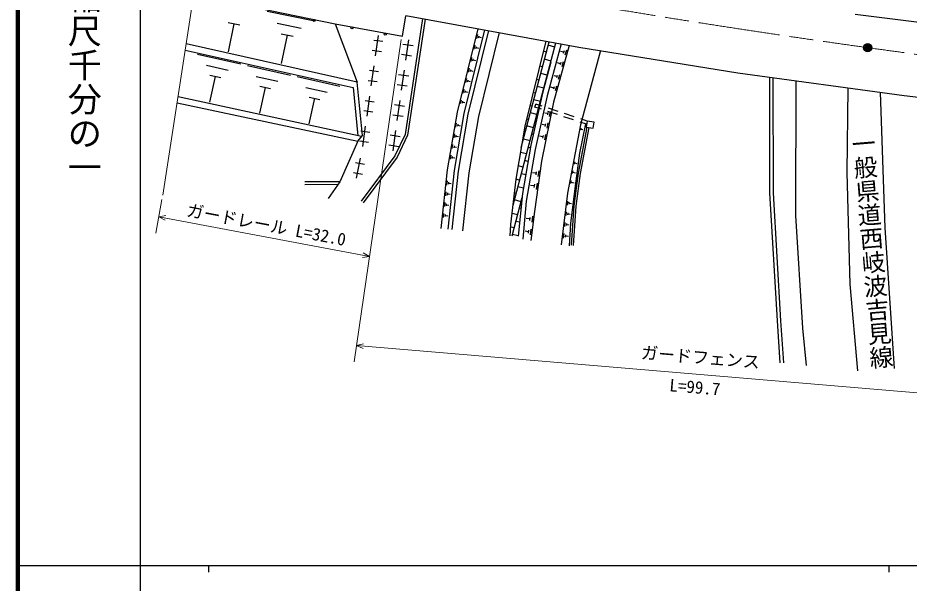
# Model space of a CAD drawing. Units: millimetres, scale not verified. Extents: x 40000 to 680000, y 20000 to 380000.
# Drawn here: x 40000 to 170982, y 202409 to 285428 of the extents above; entities that cross this region are included whole.
import ezdxf
from ezdxf.enums import TextEntityAlignment as Align

# ---------------------------------------------------------------- set-up
doc = ezdxf.new("R2010")
doc.units = ezdxf.units.MM
doc.header["$LTSCALE"] = 1000
doc.header["$PDMODE"] = 32
doc.header["$PDSIZE"] = 500
doc.linetypes.add('CHAIN', pattern=[18.5, 12, -1.5, 3.5, -1.5])
for name, color, linetype, lineweight in [('M-BGD', 7, 'Continuous', 25), ('M-BMK', 2, 'CHAIN', 13), ('M-BMK-HTXT', 7, 'Continuous', 13), ('M-BMK-SRVR', 3, 'Continuous', 25), ('M-STR-HTXT', 7, 'Continuous', 13), ('M-STR-STR1', 1, 'Continuous', 25), ('M-TTL', 2, 'Continuous', 140), ('M-TTL-BAND', 7, 'Continuous', 25)]:
    doc.layers.add(name, color=color, linetype=linetype, lineweight=lineweight)
doc.styles.add('@ＭＳ ゴシック', font='')
doc.styles.add('ＭＳ ゴシック', font='')
doc.styles.get('@ＭＳ ゴシック').set_extended_font_data('@MS Gothic')
doc.styles.get('ＭＳ ゴシック').set_extended_font_data('MS Gothic')

msp = doc.modelspace()

# ---------------------------------------------------------------- linework, layer by layer
at = {"layer": 'M-BGD'}
for p, q in [((76663, 286415), (83658, 284973)), ((96524, 282734), (97030, 285729)), ((70899, 284742), (72614, 284388)), ((71756, 284565), (70908, 280448)), ((78123, 284655), (81621, 283934)), ((86630, 284564), (89843, 276003)), ((99873, 285245), (97286, 268174)), ((78709, 283076), (80458, 282715)), ((107430, 282398), (107573, 282979)), ((89843, 276003), (64745, 281624)), ((79583, 282896), (78718, 278699)), ((92300, 282168), (93628, 281981)), ((92574, 279864), (92992, 282826)), ((97016, 279236), (97434, 282198)), ((107698, 282486), (107770, 282776)), ((107734, 282631), (108082, 282545)), ((113976, 266388), (118067, 281923)), ((117604, 282007), (114508, 269516)), ((117112, 274380), (119050, 281743)), ((64600, 280686), (89277, 275176)), ((92091, 280688), (93419, 280500)), ((96589, 281562), (98070, 281353)), ((107046, 280850), (107190, 281430)), ((107314, 280937), (107386, 281228)), ((107350, 281083), (107698, 280996)), ((117667, 280406), (117235, 280520)), ((119859, 281596), (117781, 273956)), ((118891, 281138), (117927, 281392)), ((121014, 281385), (118694, 273047)), ((120211, 280383), (119769, 280506)), ((120262, 280567), (120160, 280199)), ((120608, 280669), (120403, 279933)), ((125634, 280611), (122683, 269704)), ((66412, 280077), (72757, 278660)), ((96380, 280081), (97861, 279872)), ((106593, 279020), (106736, 279601)), ((106861, 279108), (106933, 279398)), ((106897, 279253), (107245, 279167)), ((118350, 279083), (117386, 279337)), ((67715, 278454), (70887, 277745)), ((73755, 278437), (80050, 277032)), ((91672, 277726), (93000, 277538)), ((91946, 275422), (92364, 278383)), ((96388, 274794), (96807, 277756)), ((106209, 277472), (106353, 278053)), ((106477, 277560), (106549, 277850)), ((106513, 277705), (106861, 277618)), ((117092, 278222), (116692, 278328)), ((118310, 278933), (117112, 274380)), ((119743, 278686), (119307, 278807)), ((119793, 278867), (119692, 278504)), ((120134, 278968), (119932, 278242)), ((69018, 276830), (68168, 273023)), ((68225, 277007), (69811, 276653)), ((75047, 276827), (78195, 276124)), ((81048, 276809), (87294, 275415)), ((95962, 277120), (97442, 276911)), ((105825, 275924), (105969, 276504)), ((116585, 276294), (116212, 276392)), ((117803, 277004), (116839, 277258)), ((119222, 276796), (118793, 276916)), ((119271, 276975), (119172, 276618)), ((119607, 277074), (119408, 276359)), ((150946, 276667), (150972, 259739)), ((76340, 275216), (75497, 271439)), ((75553, 275392), (77127, 275041)), ((82330, 275211), (85453, 274514)), ((89277, 275176), (89960, 268109)), ((90631, 268162), (89843, 276003)), ((91463, 276245), (92791, 276058)), ((95752, 275639), (97233, 275430)), ((106093, 276011), (106165, 276302)), ((106129, 276156), (106478, 276070)), ((117295, 275076), (116331, 275330)), ((118759, 275120), (118336, 275237)), ((118808, 275296), (118710, 274943)), ((119140, 275394), (118943, 274688)), ((154346, 276202), (154282, 256392)), ((161986, 275158), (161816, 262718)), ((90494, 267993), (63542, 273820)), ((82832, 273788), (84394, 273439)), ((91318, 270980), (91736, 273941)), ((105441, 274375), (105585, 274956)), ((105710, 274463), (105782, 274753)), ((105746, 274608), (106094, 274522)), ((112772, 257899), (117112, 274380)), ((117112, 274380), (115364, 266723)), ((116077, 274366), (115733, 274457)), ((117781, 273956), (116033, 266117)), ((117050, 274110), (117041, 274112)), ((166714, 274511), (167404, 254590)), ((63409, 272963), (89961, 267335)), ((83613, 273613), (82776, 269866)), ((91044, 273284), (92372, 273096)), ((95334, 272678), (96814, 272468)), ((95760, 270352), (96179, 273313)), ((105058, 272827), (105202, 273408)), ((105326, 272915), (105398, 273205)), ((105362, 273060), (105710, 272973)), ((115569, 272438), (115253, 272521)), ((116787, 273148), (115823, 273402)), ((115958, 272320), (116105, 272765)), ((117042, 272454), (116105, 272765)), ((118694, 273047), (116947, 264357)), ((90835, 271803), (92163, 271616)), ((95124, 271197), (96605, 270988)), ((116280, 271220), (115316, 271474)), ((116932, 271997), (115958, 272320)), ((116606, 272165), (116533, 272184)), ((117854, 271360), (117425, 271447)), ((117890, 271539), (117818, 271182)), ((119298, 271213), (117879, 271683)), ((119408, 271670), (117989, 272141)), ((118212, 271660), (118068, 270946)), ((121774, 270887), (120355, 271357)), ((104374, 269389), (104474, 269979)), ((115062, 270509), (114773, 270585)), ((116162, 270220), (116026, 270256)), ((117538, 269859), (117462, 269484)), ((117875, 269986), (117725, 269236)), ((121664, 270429), (120245, 270899)), ((123397, 269855), (122543, 265578)), ((123585, 269793), (122611, 270116)), ((123657, 270262), (122720, 270573)), ((90416, 268842), (91744, 268654)), ((90690, 266538), (91109, 269499)), ((95132, 265910), (95551, 268871)), ((104635, 269496), (104685, 269791)), ((104660, 269644), (105014, 269584)), ((114508, 269516), (113186, 261738)), ((114554, 268581), (114358, 268633)), ((115772, 269292), (114808, 269545)), ((117500, 269672), (117050, 269762)), ((122683, 269704), (120771, 259666)), ((123925, 269323), (122637, 262591)), ((122743, 268957), (122793, 269219)), ((122768, 269088), (123031, 269038)), ((89961, 267335), (87341, 261345)), ((89961, 267335), (90631, 268162)), ((90207, 267361), (91535, 267173)), ((94706, 268235), (96187, 268026)), ((97286, 268174), (95744, 264972)), ((104107, 267816), (104207, 268406)), ((104368, 267924), (104418, 268218)), ((104393, 268071), (104747, 268011)), ((115264, 267363), (114300, 267617)), ((115718, 268275), (115518, 268327)), ((117138, 267947), (116666, 268042)), ((117178, 268144), (117099, 267751)), ((117532, 268277), (117374, 267491)), ((94497, 266755), (95977, 266545)), ((103840, 266244), (103940, 266833)), ((104101, 266351), (104151, 266646)), ((104126, 266498), (104480, 266438)), ((114046, 266653), (114023, 266659)), ((115364, 266723), (114162, 259614)), ((116033, 266117), (114710, 258521)), ((115296, 266324), (115010, 266399)), ((89780, 261860), (90334, 264799)), ((95744, 264972), (90752, 258256)), ((103572, 264671), (103673, 265261)), ((103833, 264778), (103884, 265073)), ((103858, 264926), (104212, 264866)), ((114757, 265435), (113855, 265673)), ((122543, 265578), (121890, 260765)), ((89613, 264174), (90931, 263926)), ((114249, 263507), (113519, 263699)), ((114962, 264350), (114503, 264471)), ((116947, 264357), (115928, 257005)), ((121792, 263961), (121852, 264275)), ((121822, 264118), (122136, 264058)), ((89336, 262705), (90654, 262456)), ((114629, 262376), (113995, 262543)), ((116151, 262597), (115635, 262669)), ((116181, 262813), (116121, 262382)), ((116555, 262980), (116436, 262119)), ((121525, 262558), (121598, 262945)), ((121561, 262751), (121949, 262677)), ((122637, 262591), (121998, 257778)), ((161816, 262718), (162240, 246296)), ((87341, 261345), (82181, 261336)), ((87043, 260932), (82182, 260923)), ((87341, 261345), (85591, 258917)), ((103065, 260873), (103129, 261468)), ((103319, 260996), (103351, 261294)), ((103335, 261145), (103692, 261106)), ((113186, 261738), (112408, 255055)), ((113741, 261579), (113184, 261725)), ((115869, 260753), (115315, 260830)), ((115901, 260984), (115837, 260522)), ((116303, 261164), (116175, 260239)), ((121890, 260765), (121208, 255231)), ((121242, 261076), (121331, 261540)), ((121287, 261308), (121751, 261219)), ((102895, 259287), (102959, 259882)), ((103149, 259410), (103181, 259708)), ((103165, 259559), (103521, 259520)), ((113234, 259650), (112969, 259720)), ((114295, 260402), (113487, 260615)), ((114162, 259614), (113505, 253356)), ((120771, 259666), (119858, 252099)), ((150972, 259739), (152090, 240951)), ((102724, 257701), (102788, 258296)), ((102978, 257824), (103010, 258122)), ((112618, 253398), (114100, 259025)), ((113944, 258432), (112980, 258686)), ((114710, 258521), (114234, 252932)), ((120763, 257935), (120832, 258505)), ((121008, 258050), (121042, 258335)), ((121025, 258193), (121367, 258151)), ((102994, 257973), (103351, 257934)), ((113930, 257405), (113690, 257468)), ((115928, 257005), (115389, 252752)), ((120575, 256381), (120644, 256947)), ((120819, 256496), (120853, 256779)), ((121998, 257778), (121597, 252009)), ((102553, 256115), (102617, 256710)), ((102807, 256238), (102839, 256536)), ((102823, 256387), (103180, 256348)), ((113436, 256504), (112645, 256713)), ((113719, 255399), (113182, 255540)), ((115226, 255902), (114693, 255970)), ((115254, 256125), (115198, 255680)), ((115638, 256302), (115525, 255413)), ((120836, 256637), (121176, 256596)), ((154282, 256392), (155298, 239872)), ((112408, 255055), (112290, 253414)), ((112929, 254576), (112429, 254708)), ((115045, 254224), (114993, 253818)), ((115395, 254385), (115292, 253574)), ((120386, 254809), (120455, 255386)), ((120634, 254926), (120669, 255214)), ((120651, 255070), (120997, 255028)), ((121208, 255231), (121023, 251964)), ((167404, 254590), (168772, 233929)), ((113508, 253392), (112675, 253612)), ((115019, 254021), (114532, 254083)), ((120178, 253084), (120260, 253766)), ((120471, 253221), (120513, 253563)), ((120492, 253392), (120902, 253343)), ((162240, 246296), (163397, 233574)), ((152090, 240951), (152496, 234788)), ((155298, 239872), (155850, 234350))]:
    msp.add_line(p, q, dxfattribs=at)
for points in [[(65858, 288846), (86630, 284564), (96524, 282734)], [(99481, 285316), (96901, 268293), (95402, 265179), (90432, 258494)], [(107581, 283837), (104547, 271594), (103107, 263123), (102179, 254503)], [(108564, 283658), (105523, 271390), (104095, 262986), (103170, 254396)], [(109153, 283550), (106109, 271268), (104688, 262903), (103765, 254332)], [(110725, 283263), (107672, 270942), (106269, 262684), (105351, 254161)], [(150447, 276735), (150473, 259724), (151593, 240920), (151999, 234755)], [(123630, 269368), (122342, 262639), (121701, 257808), (121298, 252030)]]:
    msp.add_lwpolyline(points, dxfattribs=at)
msp.add_lwpolyline([(123657, 270262), (123522, 269385), (124537, 269229), (124672, 270107)], close=True, dxfattribs=at)
for centre in [(83537, 285049), (89099, 283955), (94000, 283048)]:
    msp.add_circle(centre, 150, dxfattribs=at)
at = {"layer": 'M-BMK'}
msp.add_arc((362903, 1703155), 1435825, 258.11847, 266.2113, dxfattribs=at)
at = {"layer": 'M-BMK-SRVR'}
for radius in [598, 478, 359, 239, 120, 19.9]:
    msp.add_circle((164888, 281049), radius, dxfattribs=at)
msp.add_point((164888, 281049), dxfattribs=at)
at = {"layer": 'M-STR-HTXT'}
for p, q in [((71893, 327997), (61313, 259364)), ((96341, 282256), (89413, 234911)), ((61149, 258736), (60304, 253796)), ((60720, 256229), (61765, 256387)), ((60720, 256229), (91676, 250373)), ((60720, 256229), (61635, 255701)), ((91676, 250373), (90631, 250215)), ((91676, 250373), (90761, 250901)), ((89762, 237293), (90785, 237557)), ((89762, 237293), (191724, 228728)), ((89762, 237293), (90726, 236862))]:
    msp.add_line(p, q, dxfattribs=at)
at = {"layer": 'M-STR-STR1'}
for p, q in [((97035, 285763), (122442, 281124)), ((163024, 285974), (187324, 282889)), ((122442, 281124), (145798, 277370)), ((145798, 277370), (170226, 274031)), ((170226, 274031), (195977, 270944))]:
    msp.add_line(p, q, dxfattribs=at)
at = {"layer": 'M-TTL'}
msp.add_line((40000, 380000), (40000, 20000), dxfattribs=at)
at = {"layer": 'M-TTL-BAND'}
for p, q in [((58000, 370000), (58000, 20000)), ((40000, 205000), (579000, 205000)), ((68000, 205000), (68000, 204000)), ((168000, 205000), (168000, 204000))]:
    msp.add_line(p, q, dxfattribs=at)

# ---------------------------------------------------------------- texts
at = {"layer": 'M-BMK-HTXT', "style": '@ＭＳ ゴシック'}
msp.add_text('一般県道西岐波吉見線', height=2566, rotation=274.738, dxfattribs=at).set_placement((165546, 251285), align=Align.MIDDLE_CENTER)
at = {"layer": 'M-STR-HTXT', "style": 'ＭＳ ゴシック'}
for s, rotation, p in [('ガードレール L=32.0', 349.287, (76254, 253595)), ('ガードフェンス', 355.198, (140198, 234122))]:
    msp.add_text(s, height=1833, rotation=rotation, dxfattribs=at).set_placement(p, align=Align.BOTTOM_CENTER)
msp.add_text('L=99.7', height=1833, rotation=355.189, dxfattribs=at).set_placement((139573, 232109), align=Align.TOP_CENTER)
at = {"layer": 'M-TTL-BAND', "style": '@ＭＳ ゴシック'}
msp.add_text('縮尺千分の一', height=3666, rotation=270, dxfattribs=at).set_placement((49777, 261030), align=Align.MIDDLE_RIGHT)

doc.saveas('drawing.dxf')
